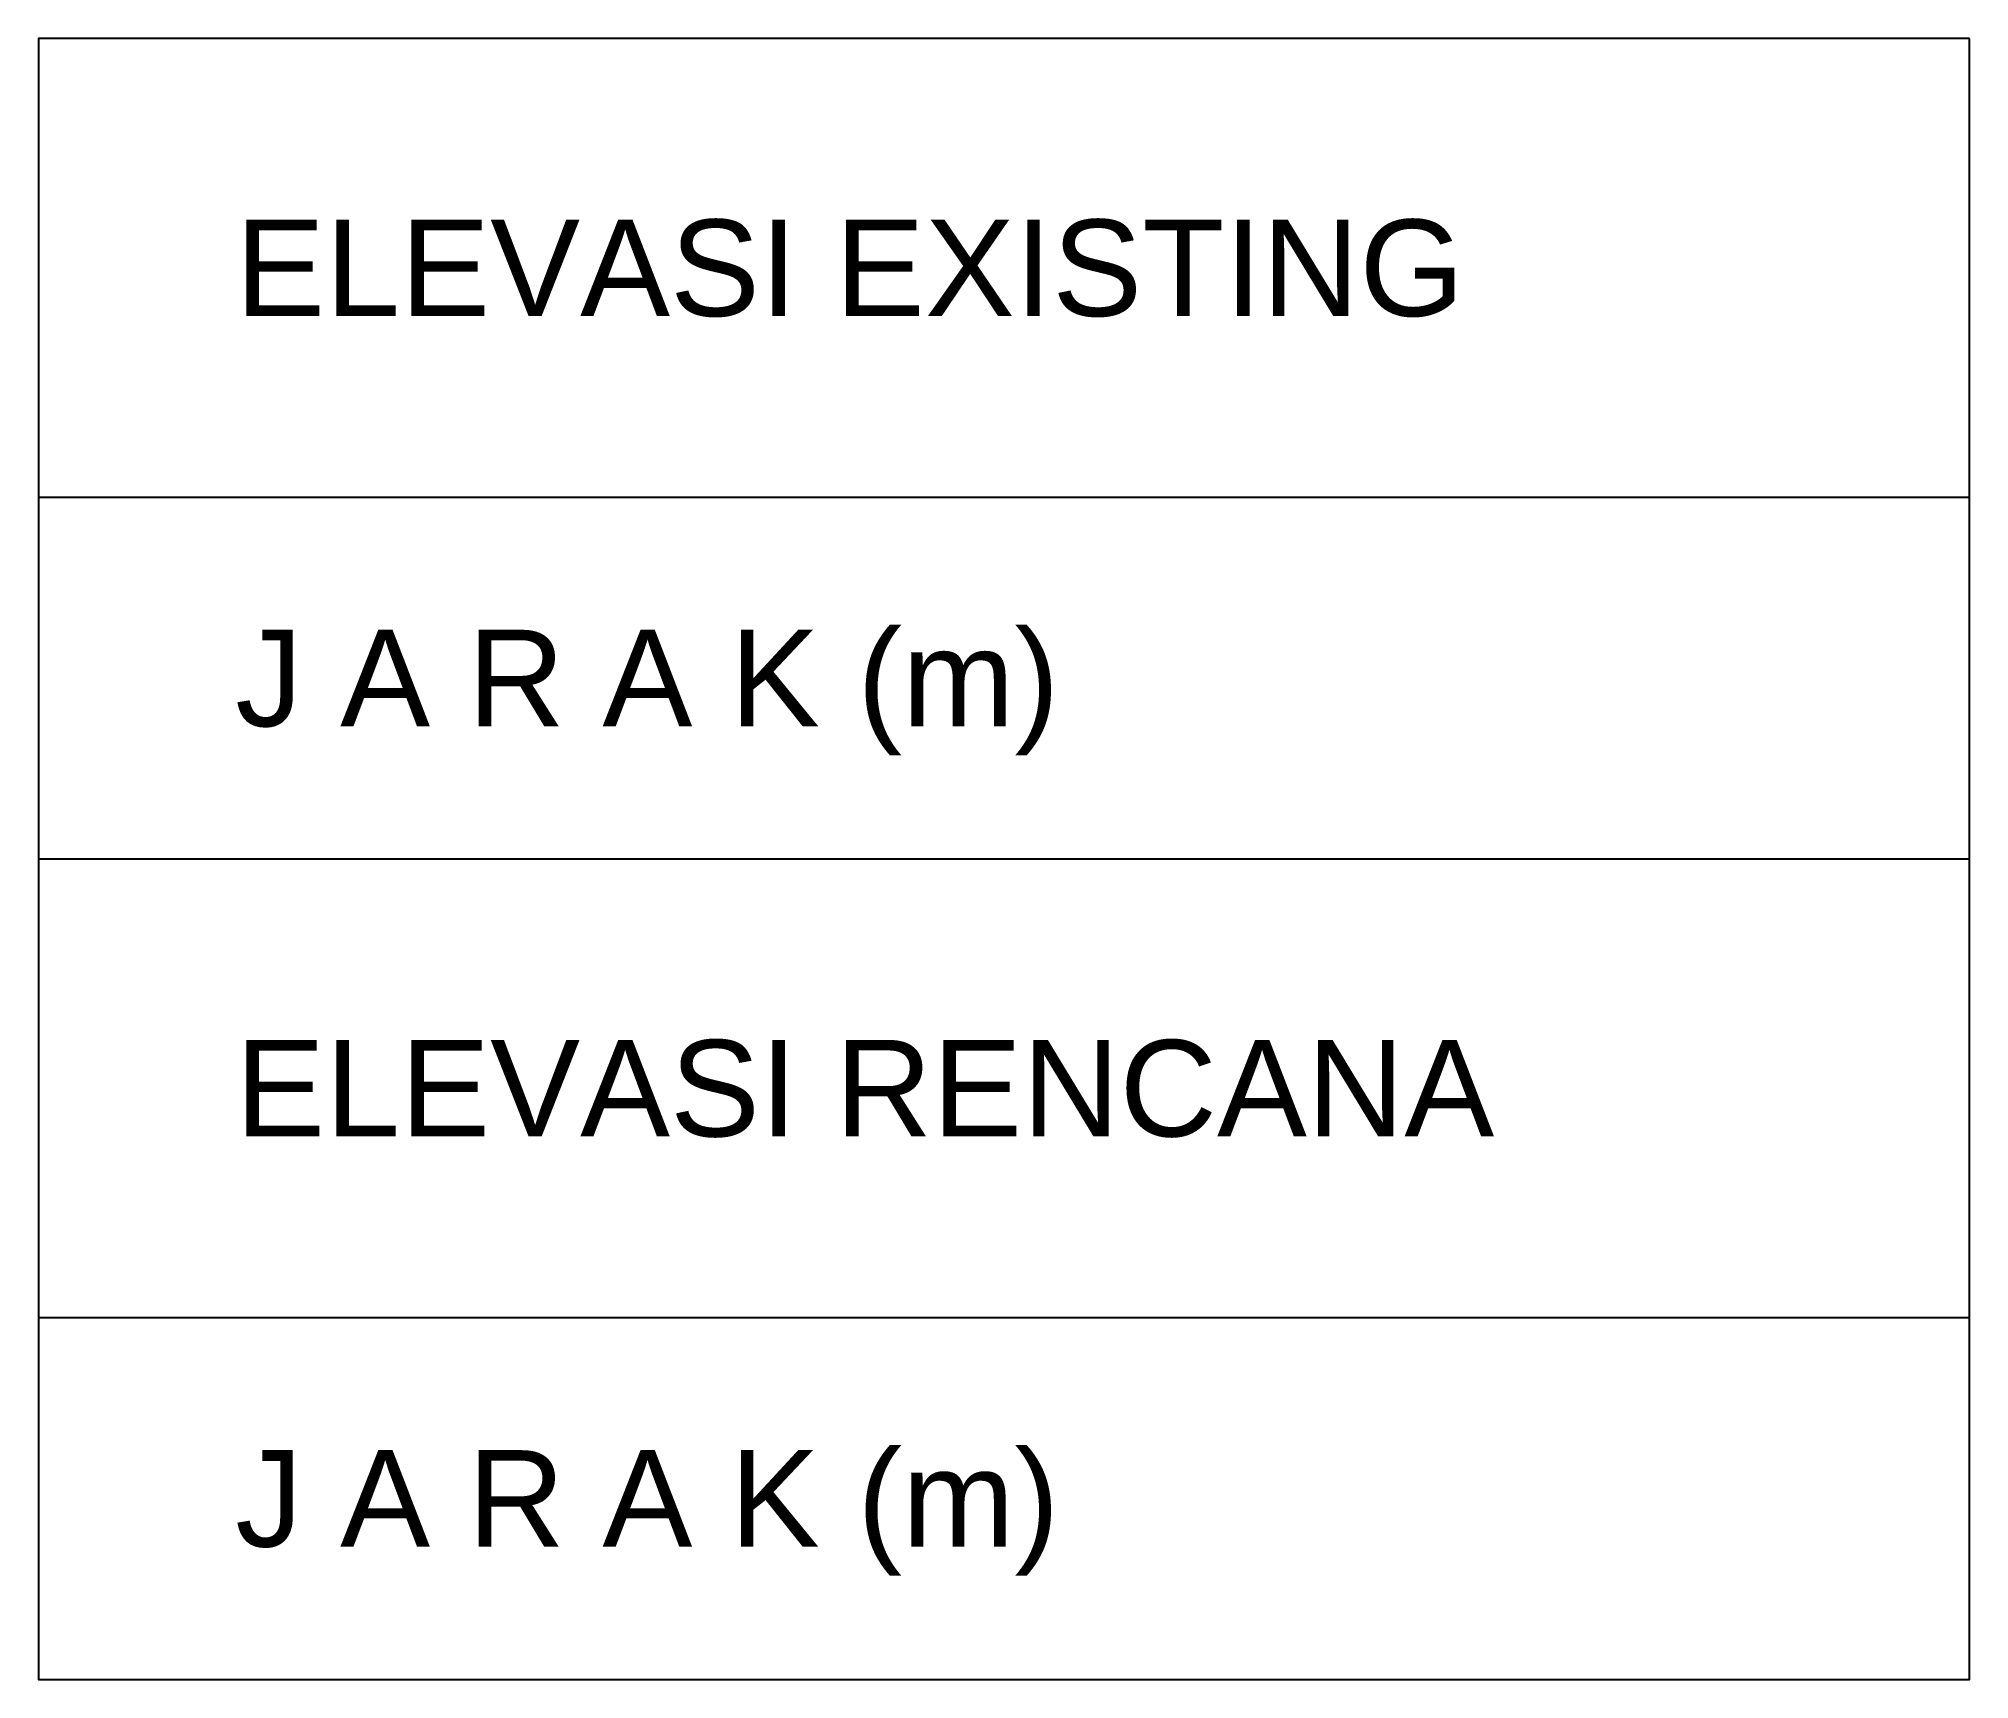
# Model space of a CAD drawing. Header units: inches. Extents: x -4 to 0, y -3.4 to 0.
import ezdxf
from ezdxf.enums import TextEntityAlignment as Align

# ---------------------------------------------------------------- set-up
doc = ezdxf.new("R2010")
doc.units = ezdxf.units.IN
doc.header["$MEASUREMENT"] = 0
doc.styles.get("Standard").update_dxf_attribs({"font": 'ARIAL.TTF'})

msp = doc.modelspace()

# ---------------------------------------------------------------- linework, layer by layer
at = {"color": 4}
for p, q in [((-4, -0.95), (0, -0.95)), ((-4, -1.7), (0, -1.7)), ((-4, -2.65), (0, -2.65))]:
    msp.add_line(p, q, dxfattribs=at)
msp.add_lwpolyline([(0, 0), (-4, 0), (-4, -3.4), (0, -3.4)], close=True, dxfattribs=at)

# ---------------------------------------------------------------- texts
for s, p in [('ELEVASI EXISTING', (-3.5926, -0.475)), ('J A R A K (m)', (-3.5926, -1.325)), ('ELEVASI RENCANA', (-3.5926, -2.175)), ('J A R A K (m)', (-3.5926, -3.025))]:
    msp.add_text(s, height=0.2, dxfattribs=at).set_placement(p, align=Align.MIDDLE_LEFT)

doc.saveas('drawing.dxf')
